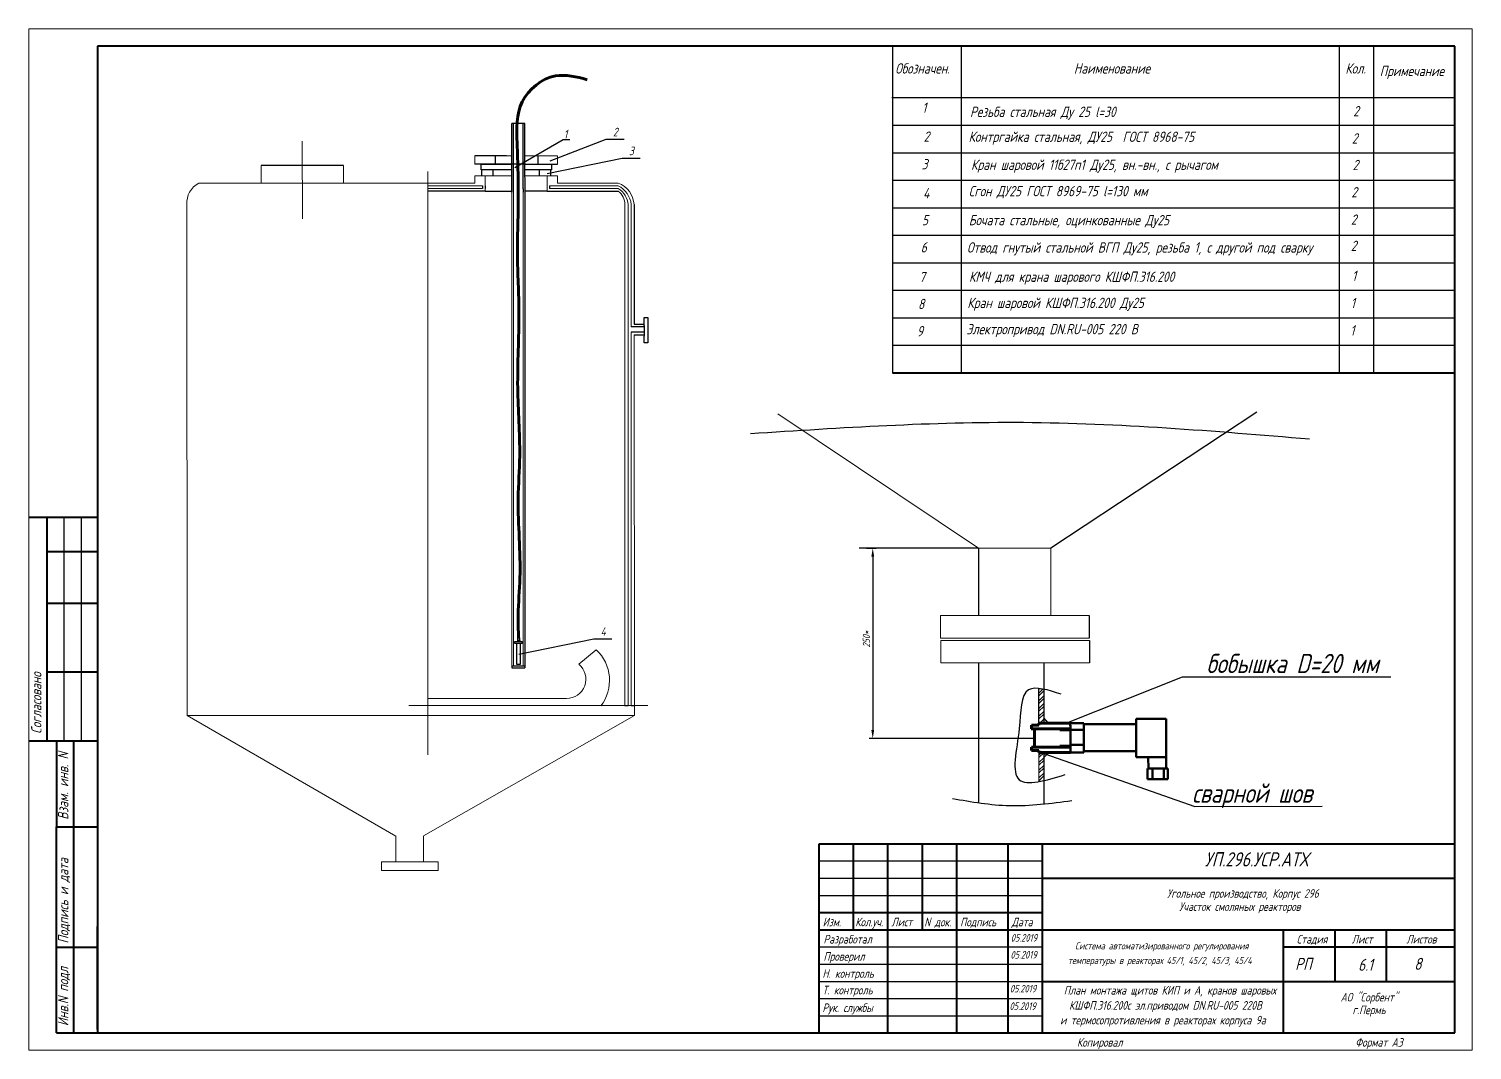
# Model space of a CAD drawing. Header units: millimetres. Extents: x -14 to 2659, y -2986 to -401.
# Drawn here: x 1087 to 1594, y -1519 to -1161 of the extents above; entities that cross this region are included whole.
import ezdxf

# ---------------------------------------------------------------- set-up
doc = ezdxf.new("R2010")
doc.units = ezdxf.units.MM
doc.layers.get('0').update_dxf_attribs({"lineweight": 20})
for name, color, linetype, lineweight in [('MAIN', 7, 'Continuous', 50), ('Основная', 7, 'Continuous', 50), ('Тонкая', 7, 'Continuous', 20)]:
    doc.layers.add(name, color=color, linetype=linetype, lineweight=lineweight)
doc.layers.add('АСУТП', color=7, linetype='Continuous')
doc.styles.add('GOST тип А', font='GOST_A.TTF', dxfattribs={"oblique": 15})
doc.styles.add('ЕСКД', font='GOST_A.TTF', dxfattribs={"oblique": 15})
doc.dimstyles.new('ISO-25', dxfattribs={"dimtxt": 2.5, "dimasz": 2.5, "dimexe": 1.25, "dimexo": 0, "dimgap": 1, "dimtad": 1, "dimlfac": 20, "dimtxsty": 'ЕСКД', "dimcen": 2.5, "dimadec": 0, "dimazin": 0, "dimtfac": 1, "dimtmove": 0, "dimatfit": 0, "dimfxl": 1.25, "dimarcsym": 0})
pattern_1 = [(45, (-757.2671, 415.5206), (-1.3554574, 1.3554574), []), (45, (-757.2671, 416.479), (-1.3554574, 1.3554574), [])]

# ---------------------------------------------------------------- blocks, each defined once
blk = doc.blocks.new('*D34')
at = {"color": 0, "lineweight": -2}
for p, q in [((1381.06, -1343.22), (1384.46, -1343.22)), ((1383.21, -1346.22), (1383.21, -1407.07)), ((1439.99, -1410.07), (1381.96, -1410.07))]:
    blk.add_line(p, q, dxfattribs=at)
at = {"color": 0, "lineweight": -3}
for points in [[(1382.71, -1346.22), (1383.71, -1346.22), (1383.21, -1343.22)], [(1382.71, -1407.07), (1383.71, -1407.07), (1383.21, -1410.07)]]:
    blk.add_solid(points, dxfattribs=at)
at = {"layer": 'Defpoints', "color": 0, "lineweight": -3}
for p in [(1381.06, -1343.22), (1383.21, -1410.07), (1439.99, -1410.07)]:
    blk.add_point(p, dxfattribs=at)
at = {"color": 0, "lineweight": -3, "insert": (1380.96, -1375.2), "char_height": 2.5, "attachment_point": 5, "rotation": 90, "style": 'ЕСКД'}
blk.add_mtext('250*', dxfattribs=at)

msp = doc.modelspace()

# ---------------------------------------------------------------- hatches: boundary and pattern name
at = {"lineweight": -3}
h = msp.add_hatch(dxfattribs=at)
h.set_pattern_fill('STEEL', scale=0.60375, style=0)
h.set_pattern_definition(pattern_1)
h.paths.add_polyline_path([(1443.29067, -1404.65003), (1441.59039, -1404.65003), (1441.59039, -1392.49677), (1443.29067, -1392.76472)])
h = msp.add_hatch(dxfattribs=at)
h.set_pattern_fill('STEEL', scale=0.60375, style=0)
h.set_pattern_definition(pattern_1)
h.paths.add_polyline_path([(1441.59039, -1425.19772), (1441.59039, -1414.9343), (1443.29067, -1414.9343), (1443.29067, -1424.84467)])

# ---------------------------------------------------------------- linework, layer by layer
at = {"color": 0, "lineweight": -3}
for p, q in [((1256.32839, -1212.89622), (1256.35788, -1194.07665)), ((1256.93214, -1213.00873), (1256.93214, -1194.07665)), ((1260.3094, -1213.00873), (1260.3094, -1194.07665)), ((1260.91315, -1212.89622), (1260.88968, -1194.07665)), ((1257.44889, -1209.564), (1274.44479, -1199.757)), ((1274.44479, -1199.757), (1276.76613, -1199.757)), ((1254.52893, -1205.46965), (1243.40875, -1205.46965)), ((1250.49982, -1205.47265), (1250.5337, -1208.42432)), ((1197.22908, -1208.8952), (1168.24916, -1208.8952)), ((1261.1533, -1208.42447), (1243.40543, -1208.42432)), ((1262.36229, -1210.35937), (1260.90999, -1210.35937)), ((1261.1533, -1208.42447), (1272.38874, -1208.42447)), ((1262.27302, -1208.42447), (1272.38871, -1208.42447)), ((1246.10146, -1215.96317), (1246.10146, -1216.92907)), ((1247.01863, -1215.96317), (1247.01863, -1216.92908)), ((1256.32839, -1218.23484), (1256.32839, -1213.00873)), ((1256.93214, -1218.23484), (1256.93214, -1213.00873)), ((1260.3094, -1217.02243), (1260.3094, -1213.00873)), ((1260.3094, -1217.02243), (1260.3094, -1218.22993)), ((1260.91315, -1213.00873), (1260.91315, -1384.69117)), ((1260.91315, -1213.00873), (1260.91315, -1214.79453)), ((1269.59181, -1215.96325), (1269.59181, -1216.92925)), ((1247.01863, -1217.89522), (1226.86341, -1217.89522)), ((1268.75372, -1217.89537), (1293.77798, -1217.89537)), ((1445.82642, -1343.10203), (1518.1382, -1295.35032)), ((1420.3385, -1343.22433), (1378.48093, -1343.22433)), ((1420.3385, -1343.22433), (1420.3385, -1366.87469)), ((1445.696, -1340.68858), (1445.696, -1340.68858)), ((1459.29759, -1366.87469), (1459.29759, -1374.79891)), ((1459.37068, -1375.61012), (1459.37068, -1383.53434)), ((1420.3385, -1383.58117), (1420.3385, -1432.55815)), ((1443.29067, -1383.43023), (1443.29067, -1404.65003)), ((1451.99449, -1404.30283), (1492.02458, -1388.44129)), ((1492.02458, -1388.44129), (1565.2889, -1388.44129)), ((1441.59039, -1404.65003), (1441.59039, -1392.49677)), ((1296.14112, -1398.50818), (1297.24427, -1398.5083)), ((1298.34741, -1398.50843), (1299.44666, -1398.50843)), ((1443.29067, -1414.9343), (1443.29067, -1433.1619)), ((1443.70352, -1415.50221), (1496.33719, -1433.93314)), ((1496.33719, -1433.93314), (1541.1584, -1433.86652))]:
    msp.add_line(p, q, dxfattribs=at)
at = {"color": 7, "lineweight": -3}
for p, q in [((1260.88968, -1194.07665), (1256.35788, -1194.07665)), ((1269.82574, -1207.17355), (1289.56208, -1199.60137)), ((1289.56208, -1199.60137), (1295.83026, -1199.60137)), ((1265.47031, -1205.46952), (1265.47063, -1208.42434)), ((1268.84141, -1211.67346), (1295.20062, -1206.22275)), ((1295.20062, -1206.22275), (1301.46881, -1206.22275)), ((1245.59361, -1210.35937), (1245.59361, -1208.42434)), ((1245.59361, -1208.42434), (1256.3354, -1208.42434)), ((1253.65101, -1210.35937), (1245.59361, -1210.35937)), ((1245.81655, -1212.45548), (1245.81655, -1210.35935)), ((1249.82229, -1212.45548), (1249.81852, -1210.35938)), ((1256.33237, -1210.35937), (1253.65101, -1210.35937)), ((1260.90757, -1208.42434), (1270.41985, -1208.42434)), ((1270.41969, -1210.35937), (1262.36229, -1210.35937)), ((1266.10547, -1212.45548), (1266.10547, -1210.35935)), ((1270.11121, -1212.45548), (1270.10743, -1210.35938)), ((1270.41968, -1210.35937), (1270.41968, -1208.37262)), ((1247.01863, -1217.89522), (1256.32839, -1217.89539)), ((1268.75372, -1217.89537), (1260.91315, -1217.89537)), ((1299.31341, -1222.58178), (1299.31341, -1264.61598)), ((1302.84499, -1265.06162), (1302.82243, -1262.24087)), ((1302.82243, -1262.24087), (1304.20098, -1262.24087)), ((1304.20098, -1262.24087), (1304.20098, -1271.09431)), ((1302.8227, -1265.48609), (1298.34741, -1265.48609)), ((1302.8227, -1267.36156), (1298.34741, -1267.36156)), ((1299.31341, -1264.61598), (1302.8227, -1264.61598)), ((1302.84499, -1265.06162), (1302.87451, -1268.75326)), ((1299.34293, -1268.30762), (1302.85222, -1268.30762)), ((1302.87451, -1271.09431), (1302.87451, -1268.75326)), ((1304.20098, -1271.09431), (1302.87451, -1271.09431)), ((1257.40174, -1376.74329), (1257.40174, -1376.03127)), ((1257.40174, -1376.03127), (1259.97324, -1376.03127)), ((1258.05237, -1376.74329), (1257.40174, -1376.74329)), ((1258.05237, -1376.74329), (1258.05237, -1383.92544)), ((1259.47754, -1376.74329), (1258.05237, -1376.74329)), ((1259.22137, -1375.6962), (1258.32868, -1375.6962)), ((1258.32868, -1375.6962), (1258.32868, -1376.03127)), ((1258.51772, -1375.6962), (1258.51772, -1374.70976)), ((1258.51772, -1374.70976), (1259.03234, -1374.70976)), ((1258.83068, -1380.48389), (1285.1899, -1375.03318)), ((1259.03234, -1374.70976), (1259.03234, -1375.6962)), ((1259.22137, -1375.6962), (1259.22137, -1376.03127)), ((1259.47754, -1383.92544), (1259.47754, -1376.74329)), ((1259.97324, -1376.74329), (1259.47754, -1376.74329)), ((1259.97324, -1376.03127), (1259.97324, -1376.74329)), ((1285.1899, -1375.03318), (1291.45808, -1375.03318)), ((1258.05237, -1383.92544), (1259.47754, -1383.92544)), ((1256.32839, -1384.59099), (1260.91315, -1384.58608)), ((1256.32839, -1384.59099), (1256.32839, -1385.29485)), ((1256.32839, -1385.29485), (1260.91315, -1385.29485)), ((1260.91315, -1384.58608), (1260.91315, -1385.29485)), ((1441.59039, -1392.49677), (1443.29067, -1392.76472)), ((1443.29067, -1392.76472), (1443.29067, -1404.65003)), ((1443.29067, -1404.65003), (1441.59039, -1404.65003)), ((1444.91102, -1404.65003), (1443.29067, -1402.82346)), ((1443.29067, -1414.9343), (1441.59039, -1414.9343)), ((1443.29067, -1414.9343), (1443.29067, -1424.84467)), ((1443.29067, -1416.76312), (1445.06196, -1414.9343)), ((1441.59039, -1425.19772), (1443.29067, -1424.84467))]:
    msp.add_line(p, q, dxfattribs=at)
for p, q in [((1182.73916, -1200.33739), (1182.76462, -1227.59649)), ((1243.40875, -1208.42432), (1243.40875, -1205.46965)), ((1243.40875, -1205.46965), (1254.81326, -1205.46965)), ((1256.0707, -1205.46965), (1243.40875, -1205.46965)), ((1243.40875, -1205.46965), (1250.24791, -1205.46965)), ((1261.15298, -1205.46971), (1272.38867, -1205.46965)), ((1272.38871, -1208.42447), (1272.38867, -1205.46965)), ((1168.24916, -1214.88572), (1168.24916, -1208.84822)), ((1197.22916, -1215.15703), (1197.22908, -1208.8952)), ((1226.86341, -1415.74549), (1226.86341, -1210.90308)), ((1243.40543, -1208.42432), (1250.5337, -1208.42432)), ((1146.37704, -1214.9966), (1243.39621, -1214.99717)), ((1226.86341, -1215.96302), (1226.85966, -1216.92885)), ((1226.85966, -1216.92885), (1226.85966, -1217.89485)), ((1226.85966, -1216.92885), (1246.10146, -1216.92908)), ((1226.86341, -1214.99702), (1226.86341, -1215.96302)), ((1226.86341, -1214.99711), (1243.39621, -1214.99711)), ((1226.86341, -1215.96302), (1246.10146, -1215.96317)), ((1256.04631, -1212.45548), (1243.39621, -1212.45548)), ((1243.39621, -1212.45548), (1243.39621, -1214.99717)), ((1247.01863, -1212.45548), (1247.01863, -1215.96313)), ((1247.01863, -1216.92908), (1247.01863, -1217.89522)), ((1272.37617, -1212.45548), (1261.14079, -1212.45548)), ((1268.75372, -1212.45548), (1268.75372, -1217.89537)), ((1269.59181, -1215.96325), (1293.77798, -1215.96337)), ((1293.77798, -1216.92937), (1269.59181, -1216.92924)), ((1272.37617, -1212.45548), (1272.37621, -1214.99726)), ((1272.37621, -1214.99726), (1293.77798, -1214.99737)), ((1292.81198, -1214.99738), (1293.77798, -1214.99737)), ((1226.85966, -1217.89485), (1247.01863, -1217.89522)), ((1256.32839, -1218.23484), (1256.32839, -1384.59099)), ((1256.93214, -1218.23484), (1256.93214, -1384.59099)), ((1256.93214, -1218.4927), (1256.93214, -1224.22469)), ((1260.3094, -1218.22993), (1260.3094, -1384.58673)), ((1260.3094, -1218.4927), (1260.3094, -1224.22471)), ((1293.77798, -1217.89537), (1268.75372, -1217.89537)), ((1142.33841, -1401.93526), (1142.20127, -1222.58179)), ((1256.32839, -1225.19069), (1256.32839, -1226.15669)), ((1256.32839, -1226.15669), (1256.32839, -1227.12289)), ((1296.14096, -1398.50818), (1296.13919, -1222.58179)), ((1297.24427, -1398.5083), (1297.24233, -1222.58179)), ((1298.34741, -1222.58179), (1298.34741, -1265.48609)), ((1298.34741, -1267.36156), (1298.34741, -1398.50843)), ((1299.43698, -1401.93526), (1299.34553, -1268.30762)), ((1349.81537, -1296.05553), (1420.3385, -1343.22433)), ((1420.3385, -1343.22433), (1445.696, -1343.22433)), ((1445.82642, -1343.10203), (1445.82642, -1359.90201)), ((1445.82642, -1359.90201), (1445.82642, -1366.87469)), ((1406.99775, -1366.87469), (1459.29759, -1366.87469)), ((1406.99775, -1366.87469), (1406.99775, -1374.79891)), ((1445.82642, -1366.87469), (1443.29067, -1366.87469)), ((1285.96834, -1378.8981), (1279.96822, -1383.9933)), ((1406.99774, -1374.79891), (1459.29759, -1374.79891)), ((1407.07084, -1375.61012), (1459.37068, -1375.61012)), ((1407.07084, -1375.61012), (1407.07084, -1383.53434)), ((1445.89951, -1375.61012), (1443.36376, -1375.61012)), ((1407.07083, -1383.53434), (1459.37068, -1383.53434)), ((1220.20061, -1398.49981), (1304.22312, -1398.50907)), ((1226.86341, -1396.03164), (1275.54037, -1396.03164)), ((1142.33841, -1401.93526), (1215.67061, -1444.34029)), ((1142.33841, -1401.93526), (1299.45056, -1401.93526)), ((1299.45056, -1401.93526), (1225.38029, -1444.2937)), ((1297.24427, -1401.93526), (1298.34741, -1401.93526)), ((1298.48455, -1401.93526), (1297.51856, -1401.93637)), ((1298.34741, -1401.93526), (1298.34741, -1401.93526)), ((1298.34741, -1401.93526), (1298.34741, -1401.93526)), ((1298.34741, -1401.93526), (1298.34741, -1401.93526)), ((1298.34741, -1401.93526), (1299.45056, -1401.93526)), ((1298.48455, -1401.93526), (1299.45056, -1401.93526)), ((1441.59039, -1425.19772), (1441.59039, -1414.9343)), ((1215.67061, -1444.34029), (1215.67061, -1453.34995)), ((1225.33061, -1444.34029), (1225.33061, -1450.32644)), ((1225.33061, -1450.32644), (1225.33061, -1453.34995)), ((1210.58842, -1453.34995), (1230.51217, -1453.34995)), ((1210.58842, -1453.34995), (1210.58842, -1456.3687)), ((1230.51216, -1453.34995), (1230.51216, -1456.3687)), ((1210.58842, -1456.3687), (1230.51217, -1456.3687))]:
    msp.add_line(p, q)
at = {"color": 7, "lineweight": 40}
for p, q in [((1110.82755, -1362.55247), (1110.82755, -1381.87247)), ((1110.82755, -1381.87247), (1110.82755, -1439.83247))]:
    msp.add_line(p, q, dxfattribs=at)
at = {"lineweight": 80}
for p, q in [((1441.52657, -1404.65003), (1452.63407, -1404.65003)), ((1438.87352, -1406.69108), (1452.64765, -1406.69108)), ((1439.98768, -1413.05919), (1439.98768, -1406.71982)), ((1448.94392, -1407.03679), (1448.78676, -1406.71982)), ((1448.94392, -1407.03679), (1452.66643, -1407.03679)), ((1449.14807, -1406.71981), (1449.33825, -1406.71981)), ((1449.14807, -1406.71982), (1449.17185, -1407.03679)), ((1449.33972, -1406.72431), (1449.36316, -1407.03679)), ((1449.36316, -1407.03679), (1449.6473, -1407.03679)), ((1449.62353, -1406.71981), (1449.81371, -1406.71981)), ((1449.62353, -1406.71982), (1449.6473, -1407.03679)), ((1449.8137, -1406.71983), (1449.83747, -1407.03679)), ((1449.83747, -1407.03679), (1450.12275, -1407.03679)), ((1450.09898, -1406.71981), (1450.28916, -1406.71981)), ((1450.09898, -1406.71982), (1450.12275, -1407.03679)), ((1450.28914, -1406.71981), (1450.31291, -1407.03679)), ((1450.31291, -1407.03679), (1450.59821, -1407.03679)), ((1450.57443, -1406.71981), (1450.76461, -1406.71981)), ((1450.57443, -1406.71982), (1450.59821, -1407.03679)), ((1450.7646, -1406.71981), (1450.78837, -1407.03679)), ((1450.78837, -1407.03679), (1451.07366, -1407.03679)), ((1451.04988, -1406.71981), (1451.24007, -1406.71981)), ((1451.04989, -1406.71982), (1451.07366, -1407.03679)), ((1451.24004, -1406.7198), (1451.26382, -1407.03679)), ((1451.26382, -1407.03679), (1451.54911, -1407.03679)), ((1451.52534, -1406.71981), (1451.71552, -1406.71981)), ((1451.52534, -1406.71982), (1451.54911, -1407.03679)), ((1451.71551, -1406.71981), (1451.73928, -1407.03679)), ((1451.73928, -1407.03679), (1452.02457, -1407.03679)), ((1448.18499, -1413.05919), (1438.99082, -1413.05919)), ((1452.66643, -1414.9343), (1441.52657, -1414.9343)), ((1448.18446, -1413.05919), (1448.78408, -1413.05919)), ((1448.18499, -1413.05919), (1452.6664, -1413.05915)), ((1448.78408, -1413.05919), (1448.94392, -1412.74222)), ((1452.66643, -1413.05919), (1448.78408, -1413.05919)), ((1448.94392, -1412.74222), (1452.66643, -1412.74222)), ((1449.59975, -1412.74222), (1449.62353, -1413.05919)), ((1449.62353, -1413.05919), (1449.81371, -1413.05919)), ((1449.79107, -1412.74222), (1449.81518, -1413.06366)), ((1450.07521, -1412.74222), (1450.09898, -1413.05918)), ((1450.09898, -1413.05917), (1450.28916, -1413.05917)), ((1450.26538, -1412.74222), (1450.28915, -1413.05918)), ((1450.55066, -1412.74222), (1450.57443, -1413.05918)), ((1450.57443, -1413.05917), (1450.76461, -1413.05917)), ((1450.74082, -1412.74222), (1450.76459, -1413.05916)), ((1451.02612, -1412.74222), (1451.04989, -1413.05917)), ((1451.04988, -1413.05916), (1451.24007, -1413.05916)), ((1451.21628, -1412.74222), (1451.24005, -1413.05916)), ((1451.50157, -1412.74222), (1451.52534, -1413.05917)), ((1451.52534, -1413.05916), (1451.71552, -1413.05916)), ((1451.69173, -1412.74222), (1451.7155, -1413.05915))]:
    msp.add_line(p, q, dxfattribs=at)
at = {"color": 0, "lineweight": 80}
for p, q in [((1441.52657, -1404.65003), (1441.52657, -1404.65003)), ((1441.52657, -1404.65003), (1442.42022, -1404.65003)), ((1441.52657, -1404.65003), (1441.52657, -1405.36823)), ((1441.52657, -1405.36823), (1438.99082, -1405.39697)), ((1438.99082, -1405.39697), (1438.99082, -1406.69108)), ((1438.99082, -1413.05919), (1438.99082, -1414.24336)), ((1441.52657, -1414.24336), (1438.99082, -1414.24336)), ((1441.52657, -1414.24336), (1441.52657, -1414.9343)), ((1441.52657, -1414.9343), (1442.618, -1414.9343))]:
    msp.add_line(p, q, dxfattribs=at)
at = {"lineweight": 50}
for p, q in [((1452.63407, -1404.65003), (1452.66643, -1406.71982)), ((1452.00079, -1406.71981), (1452.19097, -1406.71981)), ((1452.00079, -1406.71982), (1452.02457, -1407.03679)), ((1452.19095, -1406.71981), (1452.21472, -1407.03679)), ((1452.66643, -1405.43609), (1452.66643, -1414.31122)), ((1451.97702, -1412.74222), (1452.00079, -1413.05916)), ((1452.00079, -1413.05915), (1452.19097, -1413.05915)), ((1452.16719, -1412.74222), (1452.19096, -1413.05915)), ((1452.45248, -1412.74222), (1452.47625, -1413.05916)), ((1452.47624, -1413.05915), (1452.66643, -1413.05915)), ((1452.64263, -1412.74222), (1452.6664, -1413.05915)), ((1452.66643, -1413.05919), (1452.66643, -1414.9343))]:
    msp.add_line(p, q, dxfattribs=at)
at = {"color": 7, "lineweight": 50}
for p, q in [((1452.63407, -1404.65003), (1457.35617, -1404.65003)), ((1457.35617, -1404.65003), (1457.35617, -1414.9343)), ((1475.73837, -1405.07341), (1475.73837, -1403.1645)), ((1475.73837, -1403.1645), (1486.26713, -1403.1645)), ((1486.26713, -1403.1645), (1486.26713, -1416.57484)), ((1452.66643, -1407.03679), (1457.35617, -1407.04438)), ((1457.35617, -1405.07341), (1475.73837, -1405.07341)), ((1475.73837, -1405.07341), (1475.73837, -1414.49226)), ((1452.66643, -1412.30587), (1457.35617, -1412.30587)), ((1457.35617, -1414.9343), (1452.66643, -1414.9343)), ((1475.73837, -1414.49226), (1457.35617, -1414.49226)), ((1475.73837, -1416.57484), (1475.73837, -1414.49226)), ((1486.26713, -1416.57484), (1475.73837, -1416.57484)), ((1480.04211, -1416.57484), (1480.0438, -1420.65113)), ((1486.26713, -1420.65113), (1486.26713, -1416.57484)), ((1480.0438, -1420.65113), (1479.70653, -1420.65113)), ((1479.70653, -1420.65113), (1479.70653, -1424.39187)), ((1479.70653, -1424.39187), (1486.9491, -1424.39187)), ((1480.0438, -1420.65113), (1486.26713, -1420.65113)), ((1481.51717, -1420.65113), (1481.51717, -1424.39187)), ((1485.48517, -1420.65113), (1485.48517, -1424.39187)), ((1486.9491, -1420.65113), (1486.26713, -1420.65113)), ((1486.9491, -1424.39187), (1486.9491, -1420.65113))]:
    msp.add_line(p, q, dxfattribs=at)
for centre, radius, start, end in [((1150.12405, -1222.0014), 7.94401, 118.1432296, 184.1897432), ((1290.74984, -1223.01965), 8.57476, 2.9270432, 69.3201563), ((1289.75326, -1223.62869), 8.65768, 6.9453292, 62.2980224), ((1290.07336, -1223.08779), 7.18681, 4.0373724, 58.9707991), ((1290.32158, -1222.5749), 5.81761, 359.9321418, 53.5496336), ((1276.06387, -1389.66958), 14.63296, 322.1850241, 47.4011883), ((1275.57022, -1389.20914), 6.82257, 269.7493654, 49.8623507)]:
    msp.add_arc(centre, radius, start, end)
at = {"color": 7, "lineweight": 60}
msp.add_spline([(1258.74361, -1374.70976), (1258.61062, -1366.70659), (1259.21941, -1353.67119), (1258.61039, -1325.8079), (1259.13222, -1310.77375), (1258.44022, -1286.95889), (1258.87507, -1260.62739), (1258.35492, -1239.89069), (1258.61583, -1221.98874), (1258.25241, -1200.99475), (1260.05895, -1186.4679), (1271.67103, -1177.41485), (1282.85435, -1178.70422)], degree=3, dxfattribs=at)
at = {"color": 0, "lineweight": -3}
msp.add_spline([(1340.22946, -1302.96692), (1436.11934, -1299.02535), (1536.61927, -1304.84386)], degree=3, dxfattribs=at)
at = {"color": 7, "lineweight": -3}
for points in [[(1449.43914, -1394.5219), (1437.96789, -1393.01253), (1434.64727, -1406.5969), (1434.64727, -1424.55846), (1450.79758, -1422.74721)], [(1411.21763, -1431.11583), (1431.29729, -1433.6238), (1453.13391, -1431.86821)]]:
    msp.add_spline(points, degree=3, dxfattribs=at)
at = {"layer": 'MAIN', "color": 7, "linetype": 'Continuous', "lineweight": 40}
for p, q in [((1086.66092, -1332.34157), (1110.81092, -1332.34157)), ((1092.9382, -1332.34157), (1092.9382, -1410.82907)), ((1092.9382, -1344.41657), (1110.81092, -1344.41657)), ((1092.9382, -1362.52907), (1110.81092, -1362.52907)), ((1092.9382, -1386.67907), (1110.81092, -1386.67907)), ((1086.66092, -1410.82907), (1110.81092, -1410.82907)), ((1096.32092, -1410.84347), (1096.32092, -1441.03097)), ((1102.35842, -1410.84347), (1102.35842, -1513.48097)), ((1096.32092, -1513.48097), (1096.32092, -1441.03097)), ((1096.32092, -1441.03097), (1110.81092, -1441.03097)), ((1110.81092, -1512.27347), (1110.81092, -1476.04847)), ((1096.32092, -1483.29347), (1110.81092, -1483.29347))]:
    msp.add_line(p, q, dxfattribs=at)
at = {"layer": 'MAIN', "color": 7, "linetype": 'Continuous', "lineweight": -3}
for p, q in [((1098.9757, -1332.34157), (1098.9757, -1410.82907)), ((1105.0132, -1332.34157), (1105.0132, -1410.82907))]:
    msp.add_line(p, q, dxfattribs=at)
at = {"layer": 'АСУТП', "color": 7, "linetype": 'Continuous', "lineweight": 30}
for p, q in [((1389.89299, -1166.90815), (1587.79005, -1166.90815)), ((1390.13247, -1166.90815), (1390.13247, -1281.62065)), ((1414.28248, -1166.90815), (1414.28248, -1281.62065)), ((1547.10748, -1166.90815), (1547.10748, -1281.62065)), ((1559.18248, -1166.90815), (1559.18248, -1281.62065)), ((1389.89299, -1185.02065), (1587.79005, -1185.02065))]:
    msp.add_line(p, q, dxfattribs=at)
at = {"layer": 'АСУТП', "color": 7, "linetype": 'Continuous', "lineweight": -3}
for p, q in [((1390.13248, -1185.02065), (1587.79005, -1185.02065)), ((1390.13248, -1194.68065), (1587.79005, -1194.68065)), ((1390.13248, -1204.34065), (1587.79005, -1204.34065)), ((1390.13248, -1204.34065), (1587.79005, -1204.34065)), ((1390.13248, -1214.00065), (1587.79005, -1214.00065)), ((1390.13248, -1223.66065), (1587.79005, -1223.66065)), ((1390.13248, -1233.32065), (1587.79005, -1233.32065)), ((1390.13248, -1242.98065), (1587.79005, -1242.98065)), ((1390.13248, -1252.64065), (1587.79005, -1252.64065)), ((1390.13248, -1252.64065), (1587.79005, -1252.64065)), ((1390.13248, -1262.30065), (1587.79005, -1262.30065)), ((1390.13248, -1271.96065), (1587.79005, -1271.96065))]:
    msp.add_line(p, q, dxfattribs=at)
at = {"layer": 'Основная', "lineweight": 40}
for p, q in [((1587.79005, -1166.90815), (1110.82755, -1166.90815)), ((1110.82755, -1166.90815), (1110.82755, -1513.46065)), ((1587.79005, -1513.46065), (1587.79005, -1166.90815)), ((1390.13248, -1281.62065), (1587.79005, -1281.62065)), ((1364.40255, -1447.04815), (1587.79005, -1447.04815)), ((1364.40255, -1513.46065), (1364.40255, -1447.04815)), ((1376.47755, -1477.23565), (1376.47755, -1447.04815)), ((1388.55255, -1513.46065), (1388.55255, -1447.04815)), ((1400.62755, -1477.23565), (1400.62755, -1447.04815)), ((1412.70255, -1513.46065), (1412.70255, -1447.04815)), ((1430.81505, -1513.46065), (1430.81505, -1447.04815)), ((1442.89005, -1513.46065), (1442.89005, -1447.04815)), ((1442.89005, -1459.12315), (1587.79005, -1459.12315)), ((1364.40255, -1471.19815), (1442.89005, -1471.19815)), ((1364.40255, -1477.23565), (1587.79005, -1477.23565)), ((1527.41505, -1477.23565), (1527.41505, -1513.46065)), ((1545.52755, -1477.23565), (1545.52755, -1495.34815)), ((1563.64005, -1477.23565), (1563.64005, -1495.34815)), ((1527.41505, -1483.27315), (1587.79005, -1483.27315)), ((1442.89005, -1495.34815), (1587.79005, -1495.34815)), ((1096.32092, -1513.48097), (1587.79005, -1513.46065))]:
    msp.add_line(p, q, dxfattribs=at)
at = {"layer": 'Тонкая'}
for p, q in [((1593.82755, -1160.87065), (1086.67755, -1160.87065)), ((1086.67755, -1160.87065), (1086.67755, -1519.49815)), ((1593.82755, -1519.49815), (1593.82755, -1160.87065)), ((1086.67755, -1519.49815), (1593.82755, -1519.49815))]:
    msp.add_line(p, q, dxfattribs=at)
at = {"layer": 'Тонкая', "lineweight": 40}
msp.add_line((1110.82755, -1166.90815), (1110.82755, -1281.62065), dxfattribs=at)
at = {"layer": 'Тонкая', "lineweight": -3}
for p, q in [((1364.40255, -1453.08565), (1442.89005, -1453.08565)), ((1364.40255, -1459.12315), (1442.89005, -1459.12315)), ((1364.40255, -1465.16065), (1442.89005, -1465.16065)), ((1364.40255, -1483.27315), (1442.89005, -1483.27315)), ((1364.40255, -1489.31065), (1442.89005, -1489.31065)), ((1364.40255, -1495.34815), (1442.89005, -1495.34815)), ((1364.40255, -1501.38565), (1442.89005, -1501.38565)), ((1364.40255, -1507.42315), (1442.89005, -1507.42315))]:
    msp.add_line(p, q, dxfattribs=at)

# ---------------------------------------------------------------- texts
at = {"color": 0, "linetype": 'Continuous', "style": 'GOST тип А', "oblique": 15}
for p in [(1431.69476, -1481.3935), (1431.59786, -1487.35279), (1431.37544, -1499.25433), (1431.26423, -1505.38976)]:
    msp.add_text('05.2019', height=2.6565, dxfattribs=at).set_placement(p)
at = {"layer": 'MAIN', "lineweight": 15, "style": 'GOST тип А', "oblique": 15}
for s, height, p in [('1', 3.01875, (1274.637, -1199.31799)), ('2', 3.01875, (1291.91226, -1198.60954)), ('3', 3.01875, (1297.55081, -1205.23092)), ('4', 3.01875, (1287.54009, -1374.04135)), ('Система автоматизированного регулирования', 2.5, (1454.31026, -1484.15044)), ('температуры в реакторах 45/1, 45/2, 45/3, 45/4', 2.5, (1451.7894, -1489.24832)), ('План монтажа щитов КИП и А, кранов шаровых', 3.01875, (1450.33889, -1499.99679)), ('КШФП.316.200с эл.приводом DN.RU-005 220В', 3.01875, (1452.20298, -1505.29504)), ('и термосопротивления в реакторах корпуса 9а', 3.01875, (1449.04865, -1510.46635))]:
    msp.add_text(s, height=height, dxfattribs=at).set_placement(p)
at = {"layer": 'MAIN', "color": 7, "linetype": 'Continuous', "lineweight": 40, "style": 'GOST тип А', "oblique": 15}
for s, p in [('Согласовано', (1091.09853, -1408.41407)), ('Взам. инв. N', (1100.51876, -1438.61597)), ('Подпись и дата', (1100.57558, -1482.08597)), ('Инв.N подл', (1100.51876, -1511.06597))]:
    msp.add_text(s, height=3.6225, rotation=90, dxfattribs=at).set_placement(p)
at = {"layer": 'MAIN', "style": 'GOST тип А', "oblique": 15}
for s, height, p in [('УП.296.УСР.АТХ', 5, (1499.88171, -1455.00928)), ('Изм.', 3.01875, (1365.61005, -1476.02815)), ('Копировал', 3.01875, (1454.96505, -1518.29065)), ('Формат A3', 3.01875, (1552.77255, -1518.29065))]:
    msp.add_text(s, height=height, dxfattribs=at).set_placement(p)
at = {"layer": 'MAIN', "color": 7, "linetype": 'Continuous', "style": 'GOST тип А', "oblique": 15}
for s, height, p in [('Угольное производство, Корпус 296', 3, (1486.63147, -1465.97424)), ('Участок смоляных реакторов', 3, (1490.86885, -1470.60889)), ('АО "Сорбент"', 3.01875, (1547.61432, -1502.4199)), ('г.Пермь', 3.01875, (1551.78666, -1506.88102))]:
    msp.add_text(s, height=height, dxfattribs=at).set_placement(p)
at = {"layer": 'MAIN', "lineweight": 40, "style": 'GOST тип А', "oblique": 15}
for s, height, p in [('Кол.уч.', 3.01875, (1377.05405, -1476.02815)), ('Лист', 3.01875, (1389.76005, -1476.02815)), ('N док.', 3.01875, (1401.29818, -1476.02815)), ('Подпись', 3.01875, (1413.91005, -1476.02815)), ('Дата', 3.01875, (1432.02255, -1476.02815)), ('Разработал', 3.01875, (1365.88154, -1482.06565)), ('Стадия', 3.01875, (1532.16743, -1482.06565)), ('Лист', 3.01875, (1551.51458, -1482.06565)), ('Листов', 3.01875, (1570.73411, -1482.06565)), ('Проверил', 3.01875, (1365.88154, -1488.10315)), ('РП', 4.22625, (1531.65784, -1491.32291)), ('6.1', 4.22625, (1553.76751, -1491.65692)), ('8', 4.22625, (1573.48902, -1491.32291)), ('Н. контроль', 3.01875, (1365.51662, -1494.10788)), ('Т. контроль', 3.01875, (1365.51662, -1499.93065)), ('Рук. службы', 3.01875, (1365.51662, -1506.11735))]:
    msp.add_text(s, height=height, dxfattribs=at).set_placement(p)
at = {"layer": 'АСУТП', "color": 7, "linetype": 'Continuous', "lineweight": -3, "style": 'GOST тип А', "oblique": 15}
for s, height, p in [('Обозначен.', 3.6225, (1391.10049, -1176.56815)), ('Наименование', 3.6225, (1453.89049, -1176.56815)), ('Кол.', 3.6225, (1549.28299, -1176.56815)), ('Примечание', 3.6225, (1561.3562, -1177.47351)), ('1', 3.6225, (1400.5685, -1190.35129)), ('Резьба стальная Ду 25 l=30', 3.6225, (1417.37756, -1191.79052)), ('2', 3.6225, (1552.0218, -1191.58456)), ('2', 3.6225, (1401.06074, -1200.51837)), ('Контргайка стальная, ДУ25  ГОСТ 8968-75', 3.6225, (1416.87761, -1200.55552)), ('2', 3.6225, (1551.57555, -1201.14965)), ('3', 3.6225, (1400.40443, -1210.1935)), ('Кран шаровой 11б27п1 Ду25, вн.-вн., с рычагом', 3.6225, (1417.74814, -1210.38952)), ('2', 3.6225, (1551.82548, -1210.47585)), ('4', 3.6225, (1400.89666, -1220.36058)), ('Сгон ДУ25 ГОСТ 8969-75 l=130 мм', 3.6225, (1416.94441, -1219.65051)), ('2', 3.6225, (1551.37923, -1220.04094)), ('5', 3.6225, (1400.48229, -1229.82568)), ('Бочата стальные, оцинкованные Ду25', 3.6225, (1416.94441, -1229.83252)), ('2', 3.6225, (1551.20238, -1229.65697)), ('6', 3.6225, (1400.07626, -1239.38285)), ('Отвод гнутый стальной ВГП Ду25, резьба 1, с другой под сварку', 3.6225, (1416.32691, -1239.44127)), ('2', 3.6225, (1551.20238, -1238.86653)), ('7', 3.6225, (1399.51852, -1249.81834)), ('КМЧ для крана шарового КШФП.316.200    ', 3.6225, (1417.02757, -1249.71017)), ('1', 3.6225, (1551.62835, -1249.39058)), ('8', 3.6225, (1399.10414, -1259.28344)), ('Кран шаровой КШФП.316.200 Ду25 ', 3.6225, (1416.43474, -1258.90152)), ('1', 3.6225, (1551.1821, -1258.95567)), ('9', 3.6225, (1398.69812, -1268.84062)), ('Электропривод DN.RU-005 220 В', 3.6225, (1416.09911, -1268.11427)), ('1', 3.6225, (1551.00525, -1268.57171)), ('бобышка D=20 мм', 6.762, (1500.42994, -1387.10485)), ('сварной шов', 6.762, (1495.4094, -1432.63534))]:
    msp.add_text(s, height=height, dxfattribs=at).set_placement(p)

# ---------------------------------------------------------------- dimensions: what is measured, and where the dimension line sits
at = {"color": 0, "lineweight": -3}
dim = msp.add_linear_dim(base=(1383.20902, -1410.06846), p1=(1381.06446, -1343.22433), p2=(1439.98768, -1410.06846), angle=90, text='250*', dimstyle='ISO-25', override={"dimasz": 3}, dxfattribs=at)
dim.commit()
dim.dimension.update_dxf_attribs({"geometry": '*D34', "text_midpoint": (1383.20902, -1375.2019), "dimtype": 160})

doc.saveas('drawing.dxf')
